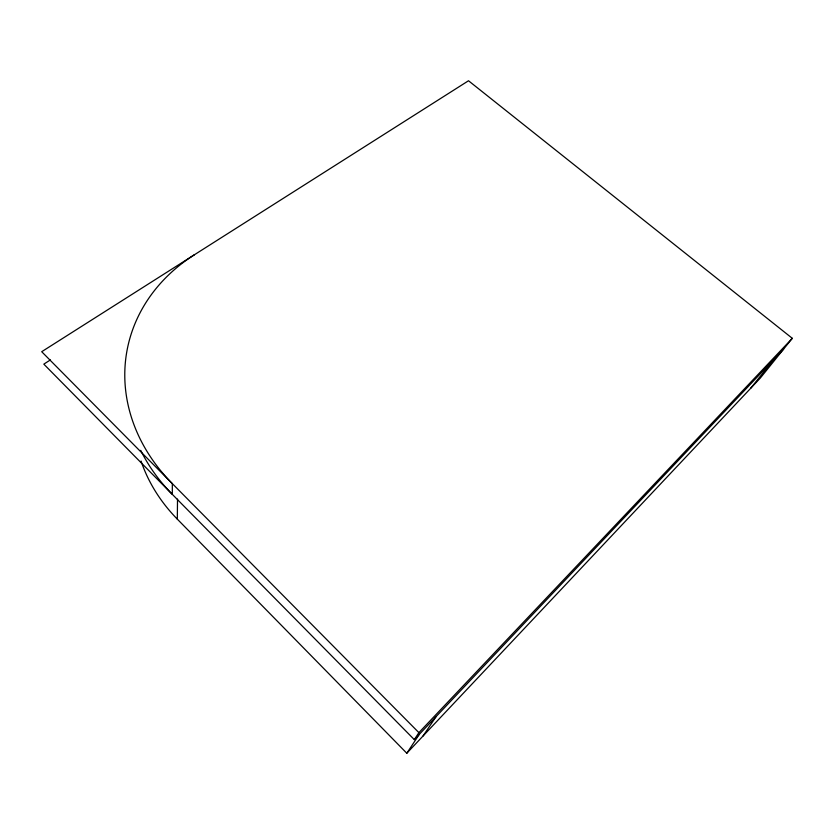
<?xml version="1.0" encoding="UTF-8"?>
<svg xmlns="http://www.w3.org/2000/svg" width="834" height="834" viewBox="0 0 834 834"><rect width="100%" height="100%" fill="white"/><g stroke="black" fill="none" stroke-linecap="round" stroke-linejoin="round"><path stroke-width="1.25" d="M50.405 359.913L43.827 364.135L414.31 739.622L418.897 732.638L41.7 351.708L468.51 80.762L792.3 338.312L760.285 378.094L406.804 753.238L177.319 519.144L177.517 499.086M406.804 753.238L419.221 734.431M423.026 736.026L436.151 716.531M750.673 388.279L773.889 359.381M414.31 739.622L783.668 349.039M418.897 732.638L792.3 338.312M177.319 519.144A173.097 148.504 9.7 0 1 141.061 461.056M194.405 254.766A190.215 159.2 10.6 0 0 172.336 483.626L172.315 494.364A187.212 157.762 10.4 0 1 140.727 450.36"/></g></svg>
